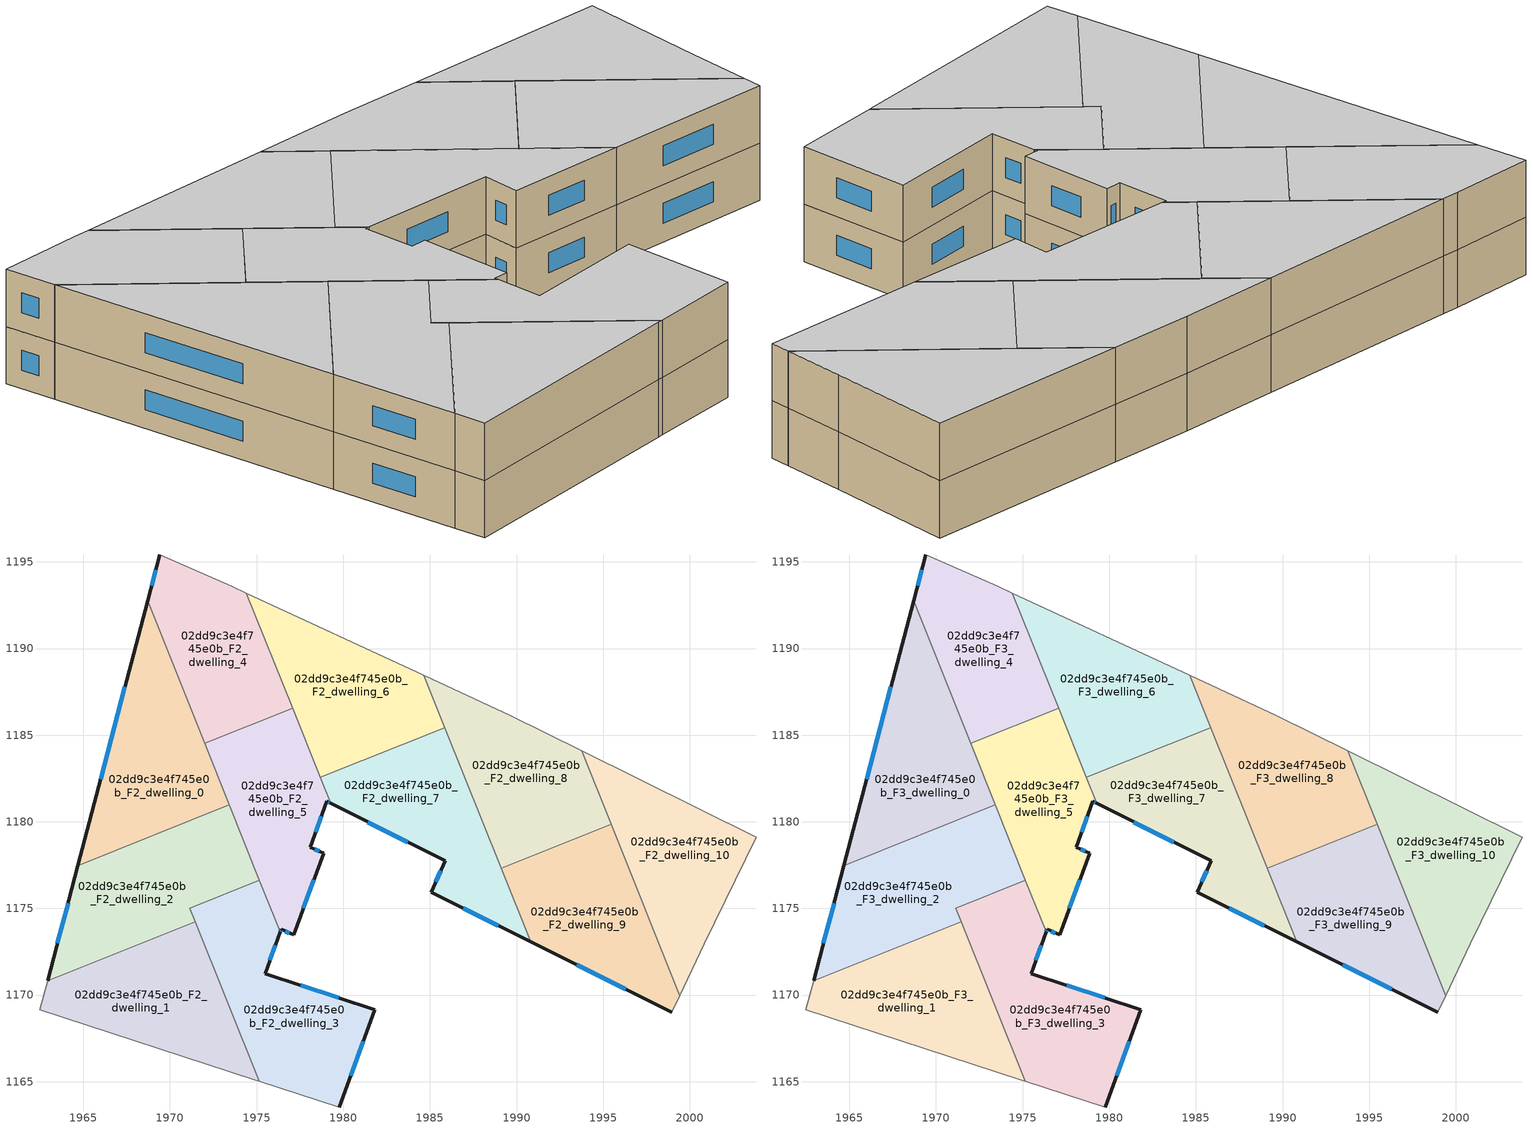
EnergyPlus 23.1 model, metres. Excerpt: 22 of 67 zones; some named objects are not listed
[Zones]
02dd9c3e4f745e0b_F2_dwelling_0
 floor to 02dd9c3e4f745e0b_F1_dwelling_0 (EU_floor_Construction): 1968.71,1192.76 1973.43,1180.97 1964.69,1177.48 z6
 wall outside (EU_wall_Construction): 1968.71,1192.76 1964.69,1177.48 z6:9
 wall to 02dd9c3e4f745e0b_F2_dwelling_2 (EU_wall_Construction): 1964.69,1177.48 1973.43,1180.97 z6:9
 wall to 02dd9c3e4f745e0b_F2_dwelling_4 (EU_wall_Construction): 1972.01,1184.52 1968.71,1192.76 z6:9
 wall to 02dd9c3e4f745e0b_F2_dwelling_5 (EU_wall_Construction): 1973.43,1180.97 1972.01,1184.52 z6:9
 window (EU_Window_Construction): 1967.4,1187.79 1966,1182.45 z6.98:8.02
02dd9c3e4f745e0b_F2_dwelling_1
 floor to 02dd9c3e4f745e0b_F1_dwelling_1 (EU_floor_Construction): 1971.46,1174.23 1975.14,1165.04 1974.87,1165.13 1962.5,1169.15 1962.94,1170.82 z6
 wall adiabatic (EU_wall_Construction): 1962.94,1170.82 1962.5,1169.15 1974.87,1165.13 1975.14,1165.04 z6:9
 wall to 02dd9c3e4f745e0b_F2_dwelling_2 (EU_wall_Construction): 1971.46,1174.23 1962.94,1170.82 z6:9
 wall to 02dd9c3e4f745e0b_F2_dwelling_3 (EU_wall_Construction): 1975.14,1165.04 1971.46,1174.23 z6:9
02dd9c3e4f745e0b_F2_dwelling_10
 floor to 02dd9c3e4f745e0b_F1_dwelling_10 (EU_floor_Construction): 2003.82,1179.12 2000.84,1172.97 1999.42,1169.97 1993.76,1184.1 z6
 wall adiabatic (EU_wall_Construction): 1999.42,1169.97 2000.84,1172.97 2003.82,1179.12 1993.76,1184.1 z6:9
 wall to 02dd9c3e4f745e0b_F2_dwelling_9 (EU_wall_Construction): 1995.46,1179.86 1999.42,1169.97 z6:9
 wall to 02dd9c3e4f745e0b_F2_dwelling_8 (EU_wall_Construction): 1993.76,1184.1 1995.46,1179.86 z6:9
02dd9c3e4f745e0b_F2_dwelling_2
 floor to 02dd9c3e4f745e0b_F1_dwelling_2 (EU_floor_Construction): 1973.43,1180.97 1975.16,1176.63 1971.14,1175.02 1971.46,1174.23 1962.94,1170.82 1964.69,1177.48 z6
 wall outside (EU_wall_Construction): 1964.69,1177.48 1962.94,1170.82 z6:9
 wall to 02dd9c3e4f745e0b_F2_dwelling_3 (EU_wall_Construction): 1971.46,1174.23 1971.14,1175.02 1975.16,1176.63 z6:9
 wall to 02dd9c3e4f745e0b_F2_dwelling_5 (EU_wall_Construction): 1975.16,1176.63 1973.43,1180.97 z6:9
 window (EU_Window_Construction): 1964.12,1175.31 1963.51,1172.98 z6.98:8.02
02dd9c3e4f745e0b_F2_dwelling_3
 floor to 02dd9c3e4f745e0b_F1_dwelling_3 (EU_floor_Construction): 1976.36,1173.65 1975.49,1171.24 1981.81,1169.17 1979.77,1163.52 1975.14,1165.04 1971.14,1175.02 1975.16,1176.63 z6
 wall outside (EU_wall_Construction): 1979.77,1163.52 1981.81,1169.17 1975.49,1171.24 1976.36,1173.65 z6:9
 wall adiabatic (EU_wall_Construction): 1975.14,1165.04 1979.77,1163.52 z6:9
 wall to 02dd9c3e4f745e0b_F2_dwelling_5 (EU_wall_Construction): 1976.36,1173.65 1975.16,1176.63 z6:9
 window (EU_Window_Construction): 1979.75,1169.84 1977.55,1170.56 / 1980.43,1165.35 1981.15,1167.33 / 1975.77,1172.02 1976.08,1172.86 z6.98:8.02
02dd9c3e4f745e0b_F2_dwelling_4
 floor to 02dd9c3e4f745e0b_F1_dwelling_4 (EU_floor_Construction): 1974.42,1193.19 1977.07,1186.55 1972.01,1184.52 1968.71,1192.76 1969.41,1195.42 1973.56,1193.58 z6
 wall outside (EU_wall_Construction): 1969.41,1195.42 1968.71,1192.76 z6:9
 wall adiabatic (EU_wall_Construction): 1974.42,1193.19 1973.56,1193.58 1969.41,1195.42 z6:9
 wall to 02dd9c3e4f745e0b_F2_dwelling_6 (EU_wall_Construction): 1977.07,1186.55 1974.42,1193.19 z6:9
 wall to 02dd9c3e4f745e0b_F2_dwelling_5 (EU_wall_Construction): 1972.01,1184.52 1977.07,1186.55 z6:9
 window (EU_Window_Construction): 1969.18,1194.56 1968.94,1193.63 z6.98:8.02
02dd9c3e4f745e0b_F2_dwelling_5
 floor to 02dd9c3e4f745e0b_F1_dwelling_5 (EU_floor_Construction): 1977.07,1186.55 1979.27,1181.07 1979.05,1181.17 1978.1,1178.53 1978.88,1178.18 1977.13,1173.48 1976.41,1173.8 1976.36,1173.65 1972.01,1184.52 z6
 wall outside (EU_wall_Construction): 1976.36,1173.65 1976.41,1173.8 1977.13,1173.48 1978.88,1178.18 1978.1,1178.53 1979.05,1181.17 1979.27,1181.07 z6:9
 wall to 02dd9c3e4f745e0b_F2_dwelling_7 (EU_wall_Construction): 1979.27,1181.07 1978.67,1182.56 z6:9
 wall to 02dd9c3e4f745e0b_F2_dwelling_6 (EU_wall_Construction): 1978.67,1182.56 1977.07,1186.55 z6:9
 window (EU_Window_Construction): 1979.12,1181.14 1979.2,1181.1 / 1978.41,1179.39 1978.74,1180.31 / 1978.63,1178.3 1978.35,1178.41 / 1977.7,1175.01 1978.31,1176.65 / 1976.64,1173.69 1976.9,1173.58 / 1976.37,1173.7 1976.39,1173.75 z6.98:8.02
02dd9c3e4f745e0b_F2_dwelling_6
 floor to 02dd9c3e4f745e0b_F1_dwelling_6 (EU_floor_Construction): 1984.66,1188.45 1985.86,1185.44 1978.67,1182.56 1974.42,1193.19 z6
 wall to 02dd9c3e4f745e0b_F2_dwelling_7 (EU_wall_Construction): 1978.67,1182.56 1985.86,1185.44 z6:9
 wall adiabatic (EU_wall_Construction): 1984.66,1188.45 1974.42,1193.19 z6:9
 wall to 02dd9c3e4f745e0b_F2_dwelling_8 (EU_wall_Construction): 1985.86,1185.44 1984.66,1188.45 z6:9
02dd9c3e4f745e0b_F2_dwelling_7
 floor to 02dd9c3e4f745e0b_F1_dwelling_7 (EU_floor_Construction): 1985.86,1185.44 1990.81,1173.08 1985.07,1175.95 1985.89,1177.75 1979.27,1181.07 1978.67,1182.56 z6
 wall outside (EU_wall_Construction): 1979.27,1181.07 1985.89,1177.75 1985.07,1175.95 1990.81,1173.08 z6:9
 wall to 02dd9c3e4f745e0b_F2_dwelling_9 (EU_wall_Construction): 1990.81,1173.08 1989.11,1177.32 z6:9
 wall to 02dd9c3e4f745e0b_F2_dwelling_8 (EU_wall_Construction): 1989.11,1177.32 1985.86,1185.44 z6:9
 window (EU_Window_Construction): 1986.94,1175.01 1988.94,1174.01 / 1985.62,1177.17 1985.34,1176.53 / 1981.42,1179.99 1983.74,1178.83 z6.98:8.02
02dd9c3e4f745e0b_F2_dwelling_8
 floor to 02dd9c3e4f745e0b_F1_dwelling_8 (EU_floor_Construction): 1993.76,1184.1 1995.46,1179.86 1989.11,1177.32 1984.66,1188.45 1989.66,1186.13 z6
 wall adiabatic (EU_wall_Construction): 1993.76,1184.1 1989.66,1186.13 1984.66,1188.45 z6:9
 wall to 02dd9c3e4f745e0b_F2_dwelling_9 (EU_wall_Construction): 1989.11,1177.32 1995.46,1179.86 z6:9
02dd9c3e4f745e0b_F2_dwelling_9
 floor to 02dd9c3e4f745e0b_F1_dwelling_9 (EU_floor_Construction): 1995.46,1179.86 1999.42,1169.97 1998.96,1169 1990.81,1173.08 1989.11,1177.32 z6
 wall outside (EU_wall_Construction): 1990.81,1173.08 1998.96,1169 z6:9
 wall adiabatic (EU_wall_Construction): 1998.96,1169 1999.42,1169.97 z6:9
 window (EU_Window_Construction): 1993.46,1171.75 1996.31,1170.33 z6.98:8.02
02dd9c3e4f745e0b_F3_dwelling_0
 floor to 02dd9c3e4f745e0b_F2_dwelling_0 (EU_floor_Construction): 1968.71,1192.76 1973.43,1180.97 1964.69,1177.48 z9
 wall outside (EU_wall_Construction): 1968.71,1192.76 1964.69,1177.48 z9:12
 wall to 02dd9c3e4f745e0b_F3_dwelling_2 (EU_wall_Construction): 1964.69,1177.48 1973.43,1180.97 z9:12
 wall to 02dd9c3e4f745e0b_F3_dwelling_4 (EU_wall_Construction): 1972.01,1184.52 1968.71,1192.76 z9:12
 wall to 02dd9c3e4f745e0b_F3_dwelling_5 (EU_wall_Construction): 1973.43,1180.97 1972.01,1184.52 z9:12
 window (EU_Window_Construction): 1967.4,1187.79 1966,1182.45 z9.98:11.02
 ceiling to 02dd9c3e4f745e0b_F4_dwelling_0 (EU_floor_Construction): 1973.43,1180.97 1968.71,1192.76 1964.69,1177.48 z12
02dd9c3e4f745e0b_F3_dwelling_1
 floor to 02dd9c3e4f745e0b_F2_dwelling_1 (EU_floor_Construction): 1971.46,1174.23 1975.14,1165.04 1974.87,1165.13 1962.5,1169.15 1962.94,1170.82 z9
 wall adiabatic (EU_wall_Construction): 1962.94,1170.82 1962.5,1169.15 1974.87,1165.13 1975.14,1165.04 z9:12
 wall to 02dd9c3e4f745e0b_F3_dwelling_2 (EU_wall_Construction): 1971.46,1174.23 1962.94,1170.82 z9:12
 wall to 02dd9c3e4f745e0b_F3_dwelling_3 (EU_wall_Construction): 1975.14,1165.04 1971.46,1174.23 z9:12
 ceiling to 02dd9c3e4f745e0b_F4_dwelling_1 (EU_floor_Construction): 1975.14,1165.04 1971.46,1174.23 1962.94,1170.82 1962.5,1169.15 1974.87,1165.13 z12
02dd9c3e4f745e0b_F3_dwelling_10
 floor to 02dd9c3e4f745e0b_F2_dwelling_10 (EU_floor_Construction): 2003.82,1179.12 2000.84,1172.97 1999.42,1169.97 1993.76,1184.1 z9
 wall adiabatic (EU_wall_Construction): 1999.42,1169.97 2000.84,1172.97 2003.82,1179.12 1993.76,1184.1 z9:12
 wall to 02dd9c3e4f745e0b_F3_dwelling_9 (EU_wall_Construction): 1995.46,1179.86 1999.42,1169.97 z9:12
 wall to 02dd9c3e4f745e0b_F3_dwelling_8 (EU_wall_Construction): 1993.76,1184.1 1995.46,1179.86 z9:12
 ceiling to 02dd9c3e4f745e0b_F4_dwelling_10 (EU_floor_Construction): 2000.84,1172.97 2003.82,1179.12 1993.76,1184.1 1999.42,1169.97 z12
02dd9c3e4f745e0b_F3_dwelling_2
 floor to 02dd9c3e4f745e0b_F2_dwelling_2 (EU_floor_Construction): 1973.43,1180.97 1975.16,1176.63 1971.14,1175.02 1971.46,1174.23 1962.94,1170.82 1964.69,1177.48 z9
 wall outside (EU_wall_Construction): 1964.69,1177.48 1962.94,1170.82 z9:12
 wall to 02dd9c3e4f745e0b_F3_dwelling_3 (EU_wall_Construction): 1971.46,1174.23 1971.14,1175.02 1975.16,1176.63 z9:12
 wall to 02dd9c3e4f745e0b_F3_dwelling_5 (EU_wall_Construction): 1975.16,1176.63 1973.43,1180.97 z9:12
 window (EU_Window_Construction): 1964.12,1175.31 1963.51,1172.98 z9.98:11.02
 ceiling to 02dd9c3e4f745e0b_F4_dwelling_2 (EU_floor_Construction): 1971.46,1174.23 1971.14,1175.02 1975.16,1176.63 1973.43,1180.97 1964.69,1177.48 1962.94,1170.82 z12
02dd9c3e4f745e0b_F3_dwelling_3
 floor to 02dd9c3e4f745e0b_F2_dwelling_3 (EU_floor_Construction): 1976.36,1173.65 1975.49,1171.24 1981.81,1169.17 1979.77,1163.52 1975.14,1165.04 1971.14,1175.02 1975.16,1176.63 z9
 wall outside (EU_wall_Construction): 1979.77,1163.52 1981.81,1169.17 1975.49,1171.24 1976.36,1173.65 z9:12
 wall adiabatic (EU_wall_Construction): 1975.14,1165.04 1979.77,1163.52 z9:12
 wall to 02dd9c3e4f745e0b_F3_dwelling_5 (EU_wall_Construction): 1976.36,1173.65 1975.16,1176.63 z9:12
 window (EU_Window_Construction): 1979.75,1169.84 1977.55,1170.56 / 1980.43,1165.35 1981.15,1167.33 / 1975.77,1172.02 1976.08,1172.86 z9.98:11.02
 ceiling to 02dd9c3e4f745e0b_F4_dwelling_3 (EU_floor_Construction): 1979.77,1163.52 1981.81,1169.17 1975.49,1171.24 1976.36,1173.65 1975.16,1176.63 1971.14,1175.02 1975.14,1165.04 z12
02dd9c3e4f745e0b_F3_dwelling_4
 floor to 02dd9c3e4f745e0b_F2_dwelling_4 (EU_floor_Construction): 1974.42,1193.19 1977.07,1186.55 1972.01,1184.52 1968.71,1192.76 1969.41,1195.42 1973.56,1193.58 z9
 wall outside (EU_wall_Construction): 1969.41,1195.42 1968.71,1192.76 z9:12
 wall adiabatic (EU_wall_Construction): 1974.42,1193.19 1973.56,1193.58 1969.41,1195.42 z9:12
 wall to 02dd9c3e4f745e0b_F3_dwelling_6 (EU_wall_Construction): 1977.07,1186.55 1974.42,1193.19 z9:12
 wall to 02dd9c3e4f745e0b_F3_dwelling_5 (EU_wall_Construction): 1972.01,1184.52 1977.07,1186.55 z9:12
 window (EU_Window_Construction): 1969.18,1194.56 1968.94,1193.63 z9.98:11.02
 ceiling to 02dd9c3e4f745e0b_F4_dwelling_4 (EU_floor_Construction): 1977.07,1186.55 1974.42,1193.19 1973.56,1193.58 1969.41,1195.42 1968.71,1192.76 1972.01,1184.52 z12
02dd9c3e4f745e0b_F3_dwelling_5
 floor to 02dd9c3e4f745e0b_F2_dwelling_5 (EU_floor_Construction): 1977.07,1186.55 1979.27,1181.07 1979.05,1181.17 1978.1,1178.53 1978.88,1178.18 1977.13,1173.48 1976.41,1173.8 1976.36,1173.65 1972.01,1184.52 z9
 wall outside (EU_wall_Construction): 1976.36,1173.65 1976.41,1173.8 1977.13,1173.48 1978.88,1178.18 1978.1,1178.53 1979.05,1181.17 1979.27,1181.07 z9:12
 wall to 02dd9c3e4f745e0b_F3_dwelling_7 (EU_wall_Construction): 1979.27,1181.07 1978.67,1182.56 z9:12
 wall to 02dd9c3e4f745e0b_F3_dwelling_6 (EU_wall_Construction): 1978.67,1182.56 1977.07,1186.55 z9:12
 window (EU_Window_Construction): 1979.12,1181.14 1979.2,1181.1 / 1978.41,1179.39 1978.74,1180.31 / 1978.63,1178.3 1978.35,1178.41 / 1977.7,1175.01 1978.31,1176.65 / 1976.64,1173.69 1976.9,1173.58 / 1976.37,1173.7 1976.39,1173.75 z9.98:11.02
 ceiling to 02dd9c3e4f745e0b_F4_dwelling_5 (EU_floor_Construction): 1977.13,1173.48 1978.88,1178.18 1978.1,1178.53 1979.05,1181.17 1979.27,1181.07 1977.07,1186.55 1972.01,1184.52 1976.36,1173.65 1976.41,1173.8 z12
02dd9c3e4f745e0b_F3_dwelling_6
 floor to 02dd9c3e4f745e0b_F2_dwelling_6 (EU_floor_Construction): 1984.66,1188.45 1985.86,1185.44 1978.67,1182.56 1974.42,1193.19 z9
 wall to 02dd9c3e4f745e0b_F3_dwelling_7 (EU_wall_Construction): 1978.67,1182.56 1985.86,1185.44 z9:12
 wall adiabatic (EU_wall_Construction): 1984.66,1188.45 1974.42,1193.19 z9:12
 wall to 02dd9c3e4f745e0b_F3_dwelling_8 (EU_wall_Construction): 1985.86,1185.44 1984.66,1188.45 z9:12
 ceiling to 02dd9c3e4f745e0b_F4_dwelling_6 (EU_floor_Construction): 1985.86,1185.44 1984.66,1188.45 1974.42,1193.19 1978.67,1182.56 z12
02dd9c3e4f745e0b_F3_dwelling_7
 floor to 02dd9c3e4f745e0b_F2_dwelling_7 (EU_floor_Construction): 1985.86,1185.44 1990.81,1173.08 1985.07,1175.95 1985.89,1177.75 1979.27,1181.07 1978.67,1182.56 z9
 wall outside (EU_wall_Construction): 1979.27,1181.07 1985.89,1177.75 1985.07,1175.95 1990.81,1173.08 z9:12
 wall to 02dd9c3e4f745e0b_F3_dwelling_9 (EU_wall_Construction): 1990.81,1173.08 1989.11,1177.32 z9:12
 wall to 02dd9c3e4f745e0b_F3_dwelling_8 (EU_wall_Construction): 1989.11,1177.32 1985.86,1185.44 z9:12
 window (EU_Window_Construction): 1986.94,1175.01 1988.94,1174.01 / 1985.62,1177.17 1985.34,1176.53 / 1981.42,1179.99 1983.74,1178.83 z9.98:11.02
 ceiling to 02dd9c3e4f745e0b_F4_dwelling_7 (EU_floor_Construction): 1990.81,1173.08 1985.86,1185.44 1978.67,1182.56 1979.27,1181.07 1985.89,1177.75 1985.07,1175.95 z12
02dd9c3e4f745e0b_F3_dwelling_8
 floor to 02dd9c3e4f745e0b_F2_dwelling_8 (EU_floor_Construction): 1993.76,1184.1 1995.46,1179.86 1989.11,1177.32 1984.66,1188.45 1989.66,1186.13 z9
 wall adiabatic (EU_wall_Construction): 1993.76,1184.1 1989.66,1186.13 1984.66,1188.45 z9:12
 wall to 02dd9c3e4f745e0b_F3_dwelling_9 (EU_wall_Construction): 1989.11,1177.32 1995.46,1179.86 z9:12
 ceiling to 02dd9c3e4f745e0b_F4_dwelling_8 (EU_floor_Construction): 1995.46,1179.86 1993.76,1184.1 1989.66,1186.13 1984.66,1188.45 1989.11,1177.32 z12
02dd9c3e4f745e0b_F3_dwelling_9
 floor to 02dd9c3e4f745e0b_F2_dwelling_9 (EU_floor_Construction): 1995.46,1179.86 1999.42,1169.97 1998.96,1169 1990.81,1173.08 1989.11,1177.32 z9
 wall outside (EU_wall_Construction): 1990.81,1173.08 1998.96,1169 z9:12
 wall adiabatic (EU_wall_Construction): 1998.96,1169 1999.42,1169.97 z9:12
 window (EU_Window_Construction): 1993.46,1171.75 1996.31,1170.33 z9.98:11.02
 ceiling to 02dd9c3e4f745e0b_F4_dwelling_9 (EU_floor_Construction): 1998.96,1169 1999.42,1169.97 1995.46,1179.86 1989.11,1177.32 1990.81,1173.08 z12
[Building]
EU S2 Campaign: North Axis=0; Terrain=City; Solar Distribution=FullExterior
[Site:Location]
Bologna: Latitude=44.5; Longitude=11.25; Time Zone=1; Elevation=37
[SizingPeriod:WeatherFileDays]
AnnualSizingPeriod: Begin Month=1; Begin Day of Month=1; End Month=12; End Day of Month=31; Day of Week for Start Day=Monday; Use Weather File Daylight Saving Period=No; Use Weather File Rain and Snow Indicators=No
[MATERIAL]
EU_InternalMass_Material: Roughness=MediumRough; Thickness=0.1; Conductivity=1; Density=1800; Specific Heat=900; Thermal Absorptance=0.9; Solar Absorptance=0.7; Visible Absorptance=0.7
[MATERIAL:NOMASS] Roughness=MediumRough; Thermal Absorptance=0.9; Solar Absorptance=0.7; Visible Absorptance=0.7
Name | Thermal Resistance
EU_wall_NoMass | 0.905828
EU_floor_NoMass | 0.67114
[WINDOWMATERIAL:SIMPLEGLAZINGSYSTEM]
EU_Window_SimpleGlazing: UFactor=4.52486; Solar Heat Gain Coefficient=0.85; Visible Transmittance=0.85
[CONSTRUCTION]
EU_wall_Construction: EU_wall_NoMass
EU_floor_Construction: EU_floor_NoMass
EU_Window_Construction: EU_Window_SimpleGlazing
EU_InternalMass_Construction: EU_InternalMass_Material
[ZONE] Type=1; Multiplier=1; Ceiling Height=autocalculate; Floor Area=autocalculate; Part of Total Floor Area=Yes
Name | Volume
02dd9c3e4f745e0b_F2_dwelling_0; 02dd9c3e4f745e0b_F3_dwelling_0 | 179.144
02dd9c3e4f745e0b_F2_dwelling_1; 02dd9c3e4f745e0b_F3_dwelling_1 | 170.643
02dd9c3e4f745e0b_F2_dwelling_10; 02dd9c3e4f745e0b_F3_dwelling_10 | 170.652
02dd9c3e4f745e0b_F2_dwelling_2; 02dd9c3e4f745e0b_F3_dwelling_2 | 179.168
02dd9c3e4f745e0b_F2_dwelling_3; 02dd9c3e4f745e0b_F3_dwelling_3 | 187.649
02dd9c3e4f745e0b_F2_dwelling_4; 02dd9c3e4f745e0b_F3_dwelling_4 | 153.669
02dd9c3e4f745e0b_F2_dwelling_5; 02dd9c3e4f745e0b_F3_dwelling_5 | 153.681
02dd9c3e4f745e0b_F2_dwelling_6; 02dd9c3e4f745e0b_F3_dwelling_6 | 170.665
02dd9c3e4f745e0b_F2_dwelling_7; 02dd9c3e4f745e0b_F3_dwelling_7 | 170.644
02dd9c3e4f745e0b_F2_dwelling_8; 02dd9c3e4f745e0b_F3_dwelling_8 | 170.684
02dd9c3e4f745e0b_F2_dwelling_9; 02dd9c3e4f745e0b_F3_dwelling_9 | 170.685
[INTERNALMASS] Construction=EU_InternalMass_Construction
Name | Zone or ZoneList | Surface Area
02dd9c3e4f745e0b_F2_dwelling_0_EU_InternalMass | 02dd9c3e4f745e0b_F2_dwelling_0 | 59.7176
02dd9c3e4f745e0b_F2_dwelling_1_EU_InternalMass | 02dd9c3e4f745e0b_F2_dwelling_1 | 56.8815
02dd9c3e4f745e0b_F2_dwelling_2_EU_InternalMass | 02dd9c3e4f745e0b_F2_dwelling_2 | 59.7225
02dd9c3e4f745e0b_F2_dwelling_3_EU_InternalMass | 02dd9c3e4f745e0b_F2_dwelling_3 | 62.5471
02dd9c3e4f745e0b_F2_dwelling_4_EU_InternalMass | 02dd9c3e4f745e0b_F2_dwelling_4 | 51.2225
02dd9c3e4f745e0b_F2_dwelling_5_EU_InternalMass | 02dd9c3e4f745e0b_F2_dwelling_5 | 51.227
02dd9c3e4f745e0b_F2_dwelling_6_EU_InternalMass | 02dd9c3e4f745e0b_F2_dwelling_6 | 56.8867
02dd9c3e4f745e0b_F2_dwelling_7_EU_InternalMass | 02dd9c3e4f745e0b_F2_dwelling_7 | 56.8843
02dd9c3e4f745e0b_F2_dwelling_8_EU_InternalMass | 02dd9c3e4f745e0b_F2_dwelling_8 | 56.8935
02dd9c3e4f745e0b_F2_dwelling_9_EU_InternalMass | 02dd9c3e4f745e0b_F2_dwelling_9 | 56.8957
02dd9c3e4f745e0b_F2_dwelling_10_EU_InternalMass | 02dd9c3e4f745e0b_F2_dwelling_10 | 56.8842
02dd9c3e4f745e0b_F3_dwelling_0_EU_InternalMass | 02dd9c3e4f745e0b_F3_dwelling_0 | 59.7176
02dd9c3e4f745e0b_F3_dwelling_1_EU_InternalMass | 02dd9c3e4f745e0b_F3_dwelling_1 | 56.8815
02dd9c3e4f745e0b_F3_dwelling_2_EU_InternalMass | 02dd9c3e4f745e0b_F3_dwelling_2 | 59.7225
02dd9c3e4f745e0b_F3_dwelling_3_EU_InternalMass | 02dd9c3e4f745e0b_F3_dwelling_3 | 62.5471
02dd9c3e4f745e0b_F3_dwelling_4_EU_InternalMass | 02dd9c3e4f745e0b_F3_dwelling_4 | 51.2225
02dd9c3e4f745e0b_F3_dwelling_5_EU_InternalMass | 02dd9c3e4f745e0b_F3_dwelling_5 | 51.227
02dd9c3e4f745e0b_F3_dwelling_6_EU_InternalMass | 02dd9c3e4f745e0b_F3_dwelling_6 | 56.8867
02dd9c3e4f745e0b_F3_dwelling_7_EU_InternalMass | 02dd9c3e4f745e0b_F3_dwelling_7 | 56.8843
02dd9c3e4f745e0b_F3_dwelling_8_EU_InternalMass | 02dd9c3e4f745e0b_F3_dwelling_8 | 56.8935
02dd9c3e4f745e0b_F3_dwelling_9_EU_InternalMass | 02dd9c3e4f745e0b_F3_dwelling_9 | 56.8957
02dd9c3e4f745e0b_F3_dwelling_10_EU_InternalMass | 02dd9c3e4f745e0b_F3_dwelling_10 | 56.8842
[OTHEREQUIPMENT] Fuel Type=Electricity; Design Level Calculation Method=Watts/Area; Power per Zone Floor Area=1; Fraction Latent=0; Fraction Radiant=0; Fraction Lost=0; Carbon Dioxide Generation Rate=0; EndUse Subcategory=EU_Step8_InternalGains
Name | Zone or ZoneList or Space or SpaceList | Schedule
EU_Step8_InternalGain_02dd9c3e4f745e0b_F2_dwelling_0_f000 | 02dd9c3e4f745e0b_F2_dwelling_0 | EU_Step8_GainSchedule_02dd9c3e4f745e0b_F2_dwelling_0_f000
EU_Step8_InternalGain_02dd9c3e4f745e0b_F2_dwelling_1_f000 | 02dd9c3e4f745e0b_F2_dwelling_1 | EU_Step8_GainSchedule_02dd9c3e4f745e0b_F2_dwelling_1_f000
EU_Step8_InternalGain_02dd9c3e4f745e0b_F2_dwelling_2_f000 | 02dd9c3e4f745e0b_F2_dwelling_2 | EU_Step8_GainSchedule_02dd9c3e4f745e0b_F2_dwelling_2_f000
EU_Step8_InternalGain_02dd9c3e4f745e0b_F2_dwelling_3_f000 | 02dd9c3e4f745e0b_F2_dwelling_3 | EU_Step8_GainSchedule_02dd9c3e4f745e0b_F2_dwelling_3_f000
EU_Step8_InternalGain_02dd9c3e4f745e0b_F2_dwelling_4_f000 | 02dd9c3e4f745e0b_F2_dwelling_4 | EU_Step8_GainSchedule_02dd9c3e4f745e0b_F2_dwelling_4_f000
EU_Step8_InternalGain_02dd9c3e4f745e0b_F2_dwelling_5_f000 | 02dd9c3e4f745e0b_F2_dwelling_5 | EU_Step8_GainSchedule_02dd9c3e4f745e0b_F2_dwelling_5_f000
EU_Step8_InternalGain_02dd9c3e4f745e0b_F2_dwelling_6_f000 | 02dd9c3e4f745e0b_F2_dwelling_6 | EU_Step8_GainSchedule_02dd9c3e4f745e0b_F2_dwelling_6_f000
EU_Step8_InternalGain_02dd9c3e4f745e0b_F2_dwelling_7_f000 | 02dd9c3e4f745e0b_F2_dwelling_7 | EU_Step8_GainSchedule_02dd9c3e4f745e0b_F2_dwelling_7_f000
EU_Step8_InternalGain_02dd9c3e4f745e0b_F2_dwelling_8_f000 | 02dd9c3e4f745e0b_F2_dwelling_8 | EU_Step8_GainSchedule_02dd9c3e4f745e0b_F2_dwelling_8_f000
EU_Step8_InternalGain_02dd9c3e4f745e0b_F2_dwelling_9_f000 | 02dd9c3e4f745e0b_F2_dwelling_9 | EU_Step8_GainSchedule_02dd9c3e4f745e0b_F2_dwelling_9_f000
EU_Step8_InternalGain_02dd9c3e4f745e0b_F2_dwelling_10_f000 | 02dd9c3e4f745e0b_F2_dwelling_10 | EU_Step8_GainSchedule_02dd9c3e4f745e0b_F2_dwelling_10_f000
EU_Step8_InternalGain_02dd9c3e4f745e0b_F3_dwelling_0_f000 | 02dd9c3e4f745e0b_F3_dwelling_0 | EU_Step8_GainSchedule_02dd9c3e4f745e0b_F3_dwelling_0_f000
EU_Step8_InternalGain_02dd9c3e4f745e0b_F3_dwelling_1_f000 | 02dd9c3e4f745e0b_F3_dwelling_1 | EU_Step8_GainSchedule_02dd9c3e4f745e0b_F3_dwelling_1_f000
EU_Step8_InternalGain_02dd9c3e4f745e0b_F3_dwelling_2_f000 | 02dd9c3e4f745e0b_F3_dwelling_2 | EU_Step8_GainSchedule_02dd9c3e4f745e0b_F3_dwelling_2_f000
EU_Step8_InternalGain_02dd9c3e4f745e0b_F3_dwelling_3_f000 | 02dd9c3e4f745e0b_F3_dwelling_3 | EU_Step8_GainSchedule_02dd9c3e4f745e0b_F3_dwelling_3_f000
EU_Step8_InternalGain_02dd9c3e4f745e0b_F3_dwelling_4_f000 | 02dd9c3e4f745e0b_F3_dwelling_4 | EU_Step8_GainSchedule_02dd9c3e4f745e0b_F3_dwelling_4_f000
EU_Step8_InternalGain_02dd9c3e4f745e0b_F3_dwelling_5_f000 | 02dd9c3e4f745e0b_F3_dwelling_5 | EU_Step8_GainSchedule_02dd9c3e4f745e0b_F3_dwelling_5_f000
EU_Step8_InternalGain_02dd9c3e4f745e0b_F3_dwelling_6_f000 | 02dd9c3e4f745e0b_F3_dwelling_6 | EU_Step8_GainSchedule_02dd9c3e4f745e0b_F3_dwelling_6_f000
EU_Step8_InternalGain_02dd9c3e4f745e0b_F3_dwelling_7_f000 | 02dd9c3e4f745e0b_F3_dwelling_7 | EU_Step8_GainSchedule_02dd9c3e4f745e0b_F3_dwelling_7_f000
EU_Step8_InternalGain_02dd9c3e4f745e0b_F3_dwelling_8_f000 | 02dd9c3e4f745e0b_F3_dwelling_8 | EU_Step8_GainSchedule_02dd9c3e4f745e0b_F3_dwelling_8_f000
EU_Step8_InternalGain_02dd9c3e4f745e0b_F3_dwelling_9_f000 | 02dd9c3e4f745e0b_F3_dwelling_9 | EU_Step8_GainSchedule_02dd9c3e4f745e0b_F3_dwelling_9_f000
EU_Step8_InternalGain_02dd9c3e4f745e0b_F3_dwelling_10_f000 | 02dd9c3e4f745e0b_F3_dwelling_10 | EU_Step8_GainSchedule_02dd9c3e4f745e0b_F3_dwelling_10_f000
[ZONEVENTILATION:DESIGNFLOWRATE] Schedule=EU_AlwaysOn; Design Flow Rate Calculation Method=AirChanges/Hour; Air Changes per Hour=0.73129; Ventilation Type=Natural; Fan Pressure Rise=0; Fan Total Efficiency=1; Constant Term Coefficient=1; Temperature Term Coefficient=0; Velocity Term Coefficient=0; Velocity Squared Term Coefficient=0; Minimum Indoor Temperature=-100; Maximum Indoor Temperature=100; Delta Temperature=-100; Minimum Outdoor Temperature=-100; Maximum Outdoor Temperature=100; Maximum Wind Speed=40
Name | Zone or ZoneList or Space or SpaceList
EU_ConstantAir_02dd9c3e4f745e0b_F2_dwelling_0 | 02dd9c3e4f745e0b_F2_dwelling_0
EU_ConstantAir_02dd9c3e4f745e0b_F2_dwelling_1 | 02dd9c3e4f745e0b_F2_dwelling_1
EU_ConstantAir_02dd9c3e4f745e0b_F2_dwelling_2 | 02dd9c3e4f745e0b_F2_dwelling_2
EU_ConstantAir_02dd9c3e4f745e0b_F2_dwelling_3 | 02dd9c3e4f745e0b_F2_dwelling_3
EU_ConstantAir_02dd9c3e4f745e0b_F2_dwelling_4 | 02dd9c3e4f745e0b_F2_dwelling_4
EU_ConstantAir_02dd9c3e4f745e0b_F2_dwelling_5 | 02dd9c3e4f745e0b_F2_dwelling_5
EU_ConstantAir_02dd9c3e4f745e0b_F2_dwelling_6 | 02dd9c3e4f745e0b_F2_dwelling_6
EU_ConstantAir_02dd9c3e4f745e0b_F2_dwelling_7 | 02dd9c3e4f745e0b_F2_dwelling_7
EU_ConstantAir_02dd9c3e4f745e0b_F2_dwelling_8 | 02dd9c3e4f745e0b_F2_dwelling_8
EU_ConstantAir_02dd9c3e4f745e0b_F2_dwelling_9 | 02dd9c3e4f745e0b_F2_dwelling_9
EU_ConstantAir_02dd9c3e4f745e0b_F2_dwelling_10 | 02dd9c3e4f745e0b_F2_dwelling_10
EU_ConstantAir_02dd9c3e4f745e0b_F3_dwelling_0 | 02dd9c3e4f745e0b_F3_dwelling_0
EU_ConstantAir_02dd9c3e4f745e0b_F3_dwelling_1 | 02dd9c3e4f745e0b_F3_dwelling_1
EU_ConstantAir_02dd9c3e4f745e0b_F3_dwelling_2 | 02dd9c3e4f745e0b_F3_dwelling_2
EU_ConstantAir_02dd9c3e4f745e0b_F3_dwelling_3 | 02dd9c3e4f745e0b_F3_dwelling_3
EU_ConstantAir_02dd9c3e4f745e0b_F3_dwelling_4 | 02dd9c3e4f745e0b_F3_dwelling_4
EU_ConstantAir_02dd9c3e4f745e0b_F3_dwelling_5 | 02dd9c3e4f745e0b_F3_dwelling_5
EU_ConstantAir_02dd9c3e4f745e0b_F3_dwelling_6 | 02dd9c3e4f745e0b_F3_dwelling_6
EU_ConstantAir_02dd9c3e4f745e0b_F3_dwelling_7 | 02dd9c3e4f745e0b_F3_dwelling_7
EU_ConstantAir_02dd9c3e4f745e0b_F3_dwelling_8 | 02dd9c3e4f745e0b_F3_dwelling_8
EU_ConstantAir_02dd9c3e4f745e0b_F3_dwelling_9 | 02dd9c3e4f745e0b_F3_dwelling_9
EU_ConstantAir_02dd9c3e4f745e0b_F3_dwelling_10 | 02dd9c3e4f745e0b_F3_dwelling_10
[HVACTEMPLATE:THERMOSTAT] Constant Heating Setpoint=20; Constant Cooling Setpoint=50
EU_HeatOnly_02dd9c3e4f745e0b_F2_dwelling_5; EU_HeatOnly_02dd9c3e4f745e0b_F2_dwelling_6; EU_HeatOnly_02dd9c3e4f745e0b_F2_dwelling_7; EU_HeatOnly_02dd9c3e4f745e0b_F2_dwelling_8; EU_HeatOnly_02dd9c3e4f745e0b_F2_dwelling_9; EU_HeatOnly_02dd9c3e4f745e0b_F2_dwelling_10; EU_HeatOnly_02dd9c3e4f745e0b_F3_dwelling_0; EU_HeatOnly_02dd9c3e4f745e0b_F3_dwelling_1; EU_HeatOnly_02dd9c3e4f745e0b_F3_dwelling_2; EU_HeatOnly_02dd9c3e4f745e0b_F3_dwelling_3; EU_HeatOnly_02dd9c3e4f745e0b_F3_dwelling_4; EU_HeatOnly_02dd9c3e4f745e0b_F3_dwelling_5; EU_HeatOnly_02dd9c3e4f745e0b_F3_dwelling_6; EU_HeatOnly_02dd9c3e4f745e0b_F3_dwelling_7; EU_HeatOnly_02dd9c3e4f745e0b_F3_dwelling_8; EU_HeatOnly_02dd9c3e4f745e0b_F3_dwelling_9; EU_HeatOnly_02dd9c3e4f745e0b_F3_dwelling_10; EU_HeatOnly_02dd9c3e4f745e0b_F4_dwelling_0; EU_HeatOnly_02dd9c3e4f745e0b_F4_dwelling_1; EU_HeatOnly_02dd9c3e4f745e0b_F4_dwelling_2; EU_HeatOnly_02dd9c3e4f745e0b_F4_dwelling_3; EU_HeatOnly_02dd9c3e4f745e0b_F4_dwelling_4; EU_HeatOnly_02dd9c3e4f745e0b_F4_dwelling_5; EU_HeatOnly_02dd9c3e4f745e0b_F4_dwelling_6; EU_HeatOnly_02dd9c3e4f745e0b_F4_dwelling_7; EU_HeatOnly_02dd9c3e4f745e0b_F4_dwelling_8; EU_HeatOnly_02dd9c3e4f745e0b_F4_dwelling_9; EU_HeatOnly_02dd9c3e4f745e0b_F4_dwelling_10; EU_HeatOnly_02dd9c3e4f745e0b_F5_dwelling_0; EU_HeatOnly_02dd9c3e4f745e0b_F5_dwelling_1; EU_HeatOnly_02dd9c3e4f745e0b_F5_dwelling_2; EU_HeatOnly_02dd9c3e4f745e0b_F5_dwelling_3; EU_HeatOnly_02dd9c3e4f745e0b_F5_dwelling_4; EU_HeatOnly_02dd9c3e4f745e0b_F5_dwelling_5; EU_HeatOnly_02dd9c3e4f745e0b_F5_dwelling_6; EU_HeatOnly_02dd9c3e4f745e0b_F5_dwelling_7; EU_HeatOnly_02dd9c3e4f745e0b_F5_dwelling_8; EU_HeatOnly_02dd9c3e4f745e0b_F5_dwelling_9; EU_HeatOnly_02dd9c3e4f745e0b_F5_dwelling_10
[HVACTEMPLATE:ZONE:IDEALLOADSAIRSYSTEM] System Availability Schedule=EU_AlwaysOn; Maximum Heating Supply Air Temperature=50; Minimum Cooling Supply Air Temperature=13; Maximum Heating Supply Air Humidity Ratio=0.0156; Minimum Cooling Supply Air Humidity Ratio=0.0077; Heating Limit=NoLimit; Cooling Limit=NoLimit; Heating Availability Schedule=EU_AlwaysOn; Cooling Availability Schedule=EU_CoolingOff; Dehumidification Control Type=ConstantSensibleHeatRatio; Cooling Sensible Heat Ratio=0.7; Dehumidification Setpoint=60; Humidification Control Type=None; Humidification Setpoint=30; Outdoor Air Method=None; Outdoor Air Flow Rate per Person=0.00944; Outdoor Air Flow Rate per Zone Floor Area=0; Outdoor Air Flow Rate per Zone=0; Demand Controlled Ventilation Type=None; Outdoor Air Economizer Type=NoEconomizer; Heat Recovery Type=None; Sensible Heat Recovery Effectiveness=0.7; Latent Heat Recovery Effectiveness=0.65
Name | Template Thermostat
02dd9c3e4f745e0b_F2_dwelling_0 | EU_HeatOnly_02dd9c3e4f745e0b_F2_dwelling_0
02dd9c3e4f745e0b_F2_dwelling_1 | EU_HeatOnly_02dd9c3e4f745e0b_F2_dwelling_1
02dd9c3e4f745e0b_F2_dwelling_2 | EU_HeatOnly_02dd9c3e4f745e0b_F2_dwelling_2
02dd9c3e4f745e0b_F2_dwelling_3 | EU_HeatOnly_02dd9c3e4f745e0b_F2_dwelling_3
02dd9c3e4f745e0b_F2_dwelling_4 | EU_HeatOnly_02dd9c3e4f745e0b_F2_dwelling_4
02dd9c3e4f745e0b_F2_dwelling_5 | EU_HeatOnly_02dd9c3e4f745e0b_F2_dwelling_5
02dd9c3e4f745e0b_F2_dwelling_6 | EU_HeatOnly_02dd9c3e4f745e0b_F2_dwelling_6
02dd9c3e4f745e0b_F2_dwelling_7 | EU_HeatOnly_02dd9c3e4f745e0b_F2_dwelling_7
02dd9c3e4f745e0b_F2_dwelling_8 | EU_HeatOnly_02dd9c3e4f745e0b_F2_dwelling_8
02dd9c3e4f745e0b_F2_dwelling_9 | EU_HeatOnly_02dd9c3e4f745e0b_F2_dwelling_9
02dd9c3e4f745e0b_F2_dwelling_10 | EU_HeatOnly_02dd9c3e4f745e0b_F2_dwelling_10
02dd9c3e4f745e0b_F3_dwelling_0 | EU_HeatOnly_02dd9c3e4f745e0b_F3_dwelling_0
02dd9c3e4f745e0b_F3_dwelling_1 | EU_HeatOnly_02dd9c3e4f745e0b_F3_dwelling_1
02dd9c3e4f745e0b_F3_dwelling_2 | EU_HeatOnly_02dd9c3e4f745e0b_F3_dwelling_2
02dd9c3e4f745e0b_F3_dwelling_3 | EU_HeatOnly_02dd9c3e4f745e0b_F3_dwelling_3
02dd9c3e4f745e0b_F3_dwelling_4 | EU_HeatOnly_02dd9c3e4f745e0b_F3_dwelling_4
02dd9c3e4f745e0b_F3_dwelling_5 | EU_HeatOnly_02dd9c3e4f745e0b_F3_dwelling_5
02dd9c3e4f745e0b_F3_dwelling_6 | EU_HeatOnly_02dd9c3e4f745e0b_F3_dwelling_6
02dd9c3e4f745e0b_F3_dwelling_7 | EU_HeatOnly_02dd9c3e4f745e0b_F3_dwelling_7
02dd9c3e4f745e0b_F3_dwelling_8 | EU_HeatOnly_02dd9c3e4f745e0b_F3_dwelling_8
02dd9c3e4f745e0b_F3_dwelling_9 | EU_HeatOnly_02dd9c3e4f745e0b_F3_dwelling_9
02dd9c3e4f745e0b_F3_dwelling_10 | EU_HeatOnly_02dd9c3e4f745e0b_F3_dwelling_10
[SIZING:ZONE] Zone Cooling Design Supply Air Temperature Input Method=SupplyAirTemperature; Zone Cooling Design Supply Air Temperature=13; Zone Heating Design Supply Air Temperature Input Method=SupplyAirTemperature; Zone Heating Design Supply Air Temperature=50; Zone Cooling Design Supply Air Humidity Ratio=0.008; Zone Heating Design Supply Air Humidity Ratio=0.008; Cooling Design Air Flow Method=DesignDay; Cooling Design Air Flow Rate=0; Cooling Minimum Air Flow per Zone Floor Area=0.000762; Cooling Minimum Air Flow=0; Cooling Minimum Air Flow Fraction=0.2; Heating Design Air Flow Method=DesignDay; Heating Design Air Flow Rate=0; Heating Maximum Air Flow per Zone Floor Area=0.002032; Heating Maximum Air Flow=0.141576; Heating Maximum Air Flow Fraction=0.3; Account for Dedicated Outdoor Air System=No; Dedicated Outdoor Air System Control Strategy=NeutralSupplyAir; Dedicated Outdoor Air Low Setpoint Temperature for Design=autosize; Dedicated Outdoor Air High Setpoint Temperature for Design=autosize; Zone Load Sizing Method=Sensible Load Only No Latent Load; Zone Latent Cooling Design Supply Air Humidity Ratio Input Method=HumidityRatioDifference; Zone Cooling Design Supply Air Humidity Ratio Difference=0.005; Zone Latent Heating Design Supply Air Humidity Ratio Input Method=HumidityRatioDifference; Zone Humidification Design Supply Air Humidity Ratio Difference=0.005
02dd9c3e4f745e0b_F2_dwelling_0; 02dd9c3e4f745e0b_F2_dwelling_1; 02dd9c3e4f745e0b_F2_dwelling_2; 02dd9c3e4f745e0b_F2_dwelling_3; 02dd9c3e4f745e0b_F2_dwelling_4; 02dd9c3e4f745e0b_F2_dwelling_5; 02dd9c3e4f745e0b_F2_dwelling_6; 02dd9c3e4f745e0b_F2_dwelling_7; 02dd9c3e4f745e0b_F2_dwelling_8; 02dd9c3e4f745e0b_F2_dwelling_9; 02dd9c3e4f745e0b_F2_dwelling_10; 02dd9c3e4f745e0b_F3_dwelling_0; 02dd9c3e4f745e0b_F3_dwelling_1; 02dd9c3e4f745e0b_F3_dwelling_2; 02dd9c3e4f745e0b_F3_dwelling_3; 02dd9c3e4f745e0b_F3_dwelling_4; 02dd9c3e4f745e0b_F3_dwelling_5; 02dd9c3e4f745e0b_F3_dwelling_6; 02dd9c3e4f745e0b_F3_dwelling_7; 02dd9c3e4f745e0b_F3_dwelling_8; 02dd9c3e4f745e0b_F3_dwelling_9; 02dd9c3e4f745e0b_F3_dwelling_10
[SCHEDULE:CONSTANT]
Name | Hourly Value
EU_AlwaysOn | 1
EU_CoolingOff | 0
[SCHEDULE:FILE] Column Number=1; Rows to Skip at Top=0; Number of Hours of Data=8760; Column Separator=Comma; Interpolate to Timestep=No; Minutes per Item=60; Adjust Schedule for Daylight Savings=Yes
Name | File
EU_Step8_GainSchedule_02dd9c3e4f745e0b_F2_dwelling_0_f000 | ../../schedules/02dd9c3e4f745e0b/02dd9c3e4f745e0b_F2_dwelling_0_f000_gain.csv
EU_Step8_GainSchedule_02dd9c3e4f745e0b_F2_dwelling_1_f000 | ../../schedules/02dd9c3e4f745e0b/02dd9c3e4f745e0b_F2_dwelling_1_f000_gain.csv
EU_Step8_GainSchedule_02dd9c3e4f745e0b_F2_dwelling_2_f000 | ../../schedules/02dd9c3e4f745e0b/02dd9c3e4f745e0b_F2_dwelling_2_f000_gain.csv
EU_Step8_GainSchedule_02dd9c3e4f745e0b_F2_dwelling_3_f000 | ../../schedules/02dd9c3e4f745e0b/02dd9c3e4f745e0b_F2_dwelling_3_f000_gain.csv
EU_Step8_GainSchedule_02dd9c3e4f745e0b_F2_dwelling_4_f000 | ../../schedules/02dd9c3e4f745e0b/02dd9c3e4f745e0b_F2_dwelling_4_f000_gain.csv
EU_Step8_GainSchedule_02dd9c3e4f745e0b_F2_dwelling_5_f000 | ../../schedules/02dd9c3e4f745e0b/02dd9c3e4f745e0b_F2_dwelling_5_f000_gain.csv
EU_Step8_GainSchedule_02dd9c3e4f745e0b_F2_dwelling_6_f000 | ../../schedules/02dd9c3e4f745e0b/02dd9c3e4f745e0b_F2_dwelling_6_f000_gain.csv
EU_Step8_GainSchedule_02dd9c3e4f745e0b_F2_dwelling_7_f000 | ../../schedules/02dd9c3e4f745e0b/02dd9c3e4f745e0b_F2_dwelling_7_f000_gain.csv
EU_Step8_GainSchedule_02dd9c3e4f745e0b_F2_dwelling_8_f000 | ../../schedules/02dd9c3e4f745e0b/02dd9c3e4f745e0b_F2_dwelling_8_f000_gain.csv
EU_Step8_GainSchedule_02dd9c3e4f745e0b_F2_dwelling_9_f000 | ../../schedules/02dd9c3e4f745e0b/02dd9c3e4f745e0b_F2_dwelling_9_f000_gain.csv
EU_Step8_GainSchedule_02dd9c3e4f745e0b_F2_dwelling_10_f000 | ../../schedules/02dd9c3e4f745e0b/02dd9c3e4f745e0b_F2_dwelling_10_f000_gain.csv
EU_Step8_GainSchedule_02dd9c3e4f745e0b_F3_dwelling_0_f000 | ../../schedules/02dd9c3e4f745e0b/02dd9c3e4f745e0b_F3_dwelling_0_f000_gain.csv
EU_Step8_GainSchedule_02dd9c3e4f745e0b_F3_dwelling_1_f000 | ../../schedules/02dd9c3e4f745e0b/02dd9c3e4f745e0b_F3_dwelling_1_f000_gain.csv
EU_Step8_GainSchedule_02dd9c3e4f745e0b_F3_dwelling_2_f000 | ../../schedules/02dd9c3e4f745e0b/02dd9c3e4f745e0b_F3_dwelling_2_f000_gain.csv
EU_Step8_GainSchedule_02dd9c3e4f745e0b_F3_dwelling_3_f000 | ../../schedules/02dd9c3e4f745e0b/02dd9c3e4f745e0b_F3_dwelling_3_f000_gain.csv
EU_Step8_GainSchedule_02dd9c3e4f745e0b_F3_dwelling_4_f000 | ../../schedules/02dd9c3e4f745e0b/02dd9c3e4f745e0b_F3_dwelling_4_f000_gain.csv
EU_Step8_GainSchedule_02dd9c3e4f745e0b_F3_dwelling_5_f000 | ../../schedules/02dd9c3e4f745e0b/02dd9c3e4f745e0b_F3_dwelling_5_f000_gain.csv
EU_Step8_GainSchedule_02dd9c3e4f745e0b_F3_dwelling_6_f000 | ../../schedules/02dd9c3e4f745e0b/02dd9c3e4f745e0b_F3_dwelling_6_f000_gain.csv
EU_Step8_GainSchedule_02dd9c3e4f745e0b_F3_dwelling_7_f000 | ../../schedules/02dd9c3e4f745e0b/02dd9c3e4f745e0b_F3_dwelling_7_f000_gain.csv
EU_Step8_GainSchedule_02dd9c3e4f745e0b_F3_dwelling_8_f000 | ../../schedules/02dd9c3e4f745e0b/02dd9c3e4f745e0b_F3_dwelling_8_f000_gain.csv
EU_Step8_GainSchedule_02dd9c3e4f745e0b_F3_dwelling_9_f000 | ../../schedules/02dd9c3e4f745e0b/02dd9c3e4f745e0b_F3_dwelling_9_f000_gain.csv
EU_Step8_GainSchedule_02dd9c3e4f745e0b_F3_dwelling_10_f000 | ../../schedules/02dd9c3e4f745e0b/02dd9c3e4f745e0b_F3_dwelling_10_f000_gain.csv
